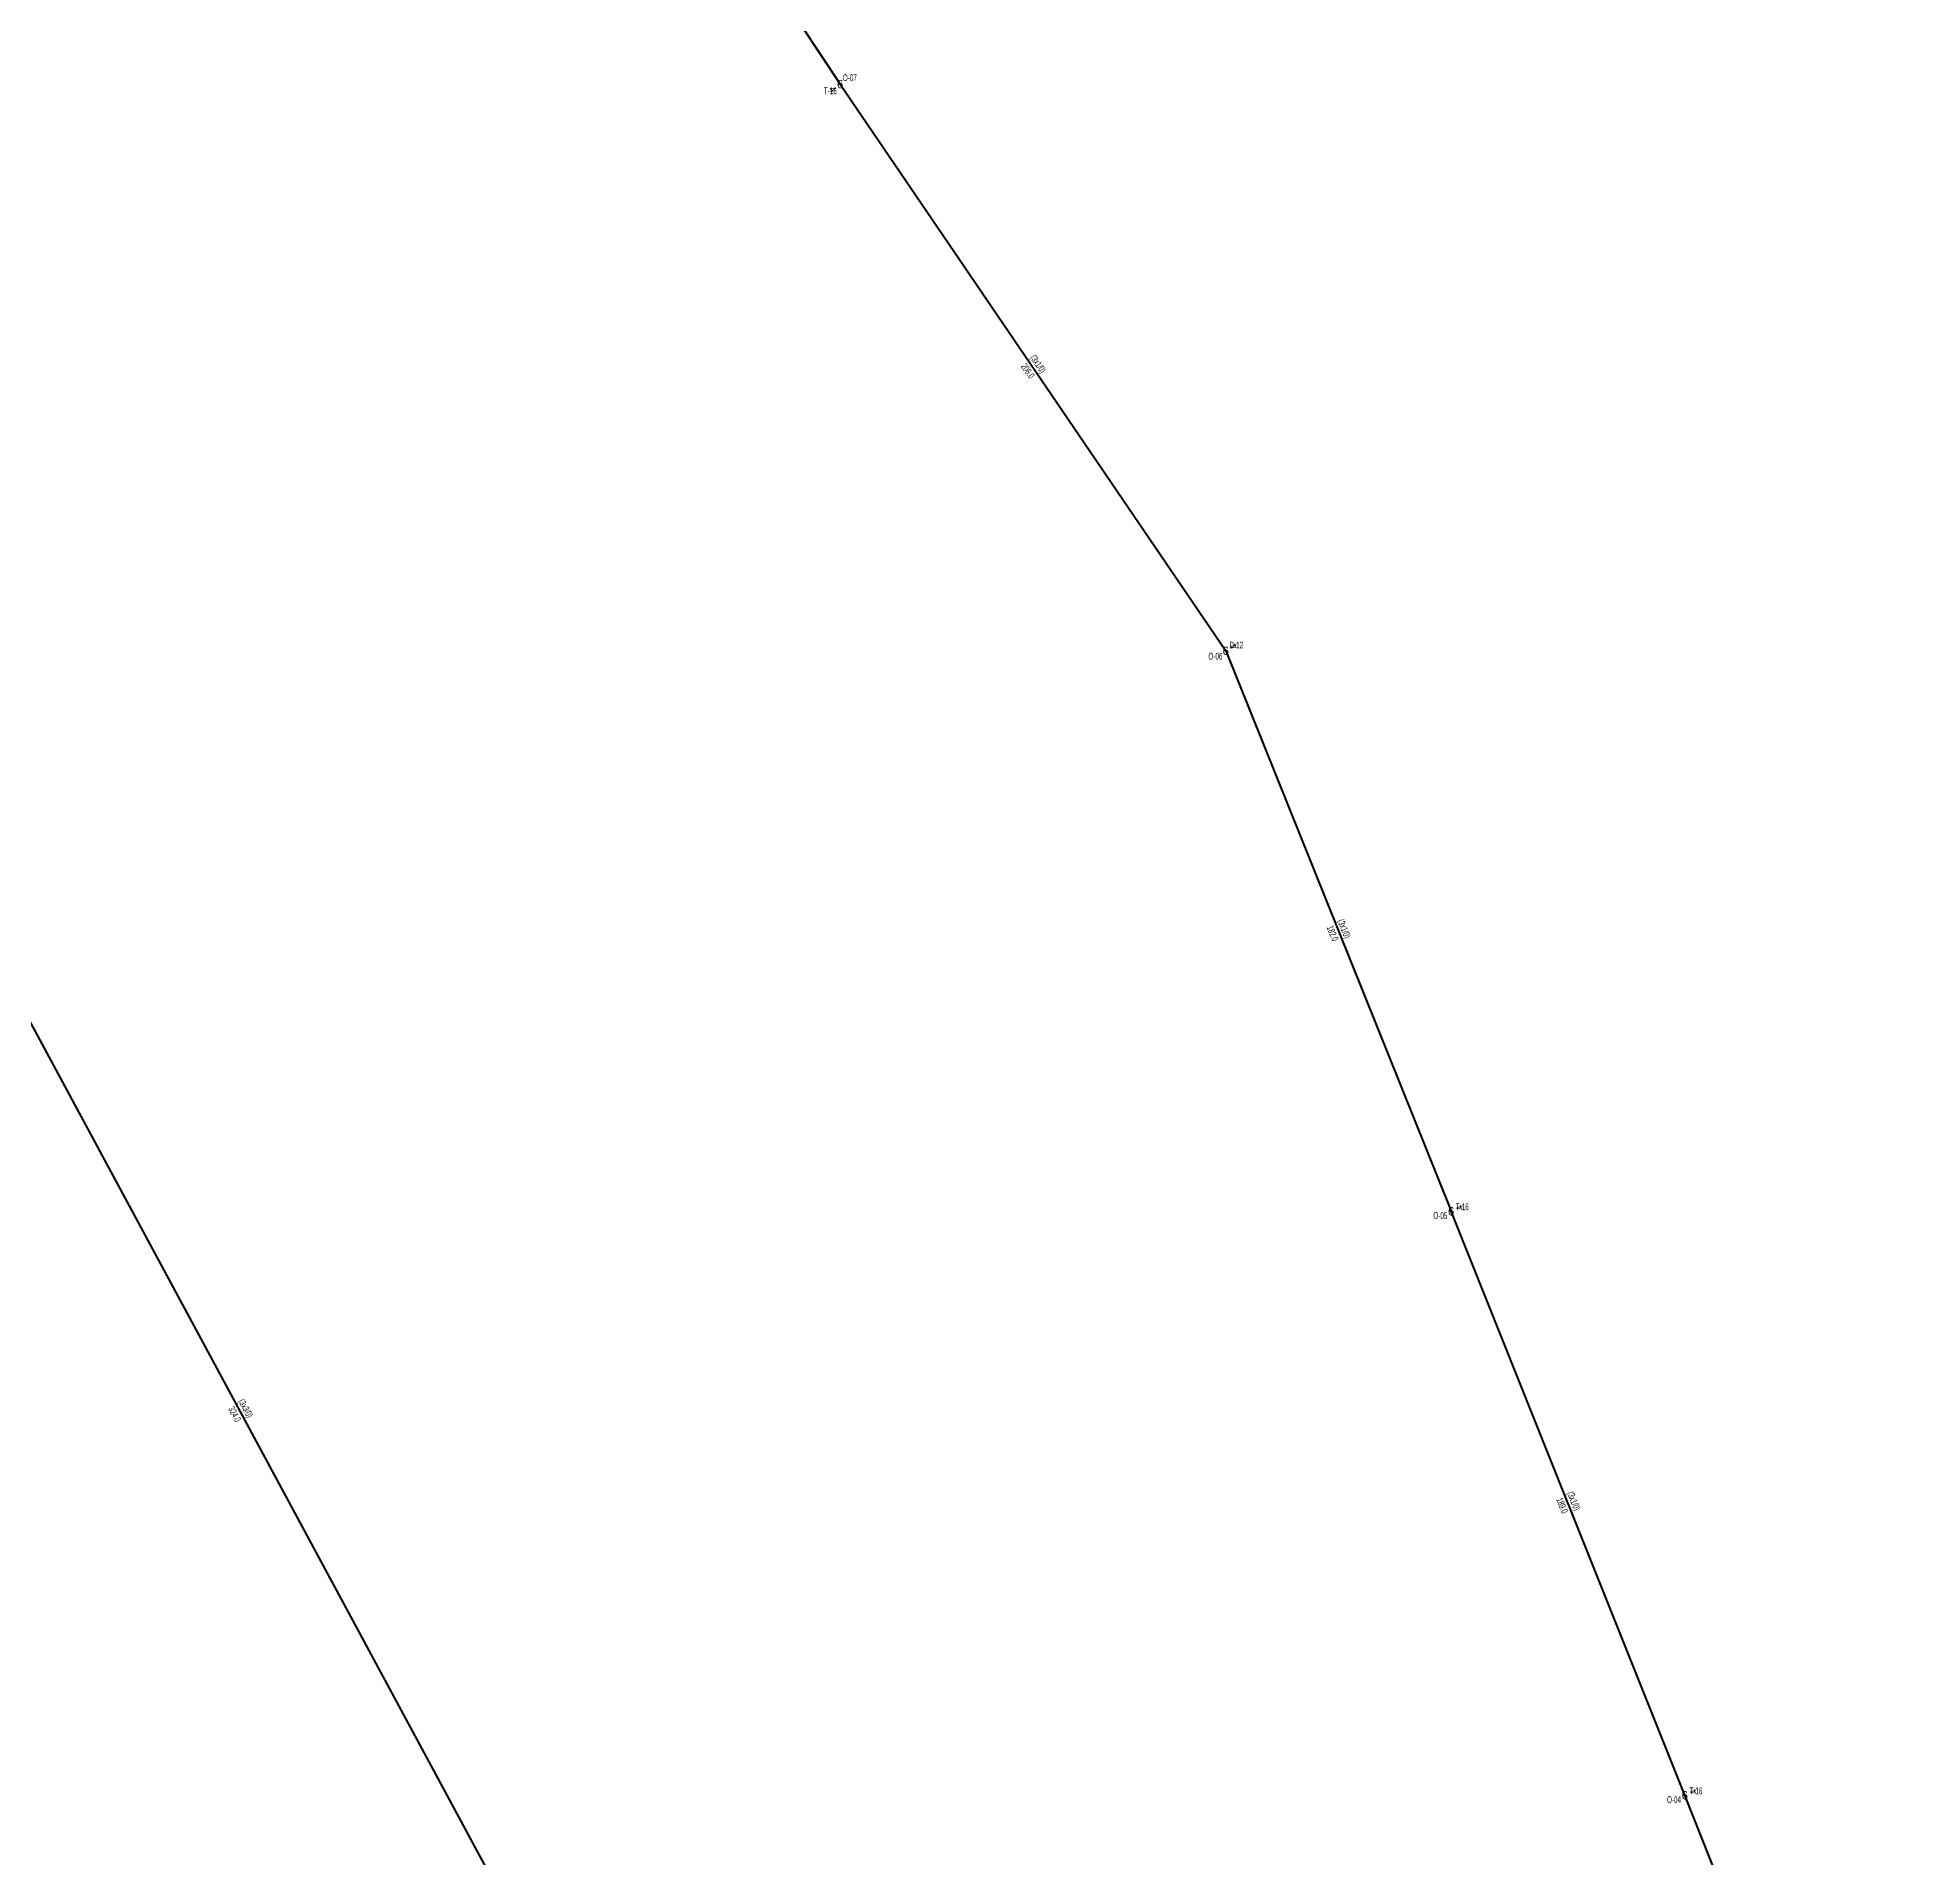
# Model space of a CAD drawing. Header units: millimetres. Extents: x 547575 to 550077, y 4149016 to 4153735.
# Drawn here: x 548335 to 548902, y 4152641 to 4153188 of the extents above; entities that cross this region are included whole.
import ezdxf
from ezdxf.enums import TextEntityAlignment as Align

# ---------------------------------------------------------------- set-up
doc = ezdxf.new("R2010")
doc.units = ezdxf.units.MM
doc.layers.add('DIREK_ENH_MEVCUT', color=6, linetype='Continuous', lineweight=25)
doc.layers.add('HAT_ENH_HAVAI_MEVCUT', color=6, linetype='Continuous', lineweight=70)
doc.styles.add('Direk', font='B_CAD')
doc.styles.get("Standard").update_dxf_attribs({"font": 'Arial'})

msp = doc.modelspace()

# ---------------------------------------------------------------- linework, layer by layer
at = {"layer": 'HAT_ENH_HAVAI_MEVCUT'}
for p, q in [((548452.865111, 4153360.773143), (548576.364465, 4153174.375642)), ((548576.364465, 4153174.375642), (548692.236262, 4153004.128616)), ((548692.236262, 4153004.128616), (548759.999256, 4152835.720644)), ((548472.851998, 4152633.180433), (548319.168079, 4152918.093957)), ((548830.235633, 4152660.251832), (548759.999256, 4152835.720644)), ((548901.622278, 4152480.343706), (548830.235633, 4152660.251832))]:
    msp.add_line(p, q, dxfattribs=at)

# ---------------------------------------------------------------- texts
at = {"layer": 'DIREK_ENH_MEVCUT', "width": 0.53}
for s, p in [('O-07', (548579.27008, 4153176.326898)), ('T-16', (548573.383063, 4153172.373491)), ('D-12', (548695.439876, 4153005.837684)), ('O-06', (548689.148216, 4153002.481202)), ('T-16', (548763.342148, 4152837.062233)), ('O-05', (548756.751075, 4152834.417065)), ('T-16', (548833.581834, 4152661.585413)), ('O-04', (548826.984326, 4152658.95607))]:
    msp.add_text(s, height=2.05, dxfattribs=at).set_placement(p, align=Align.MIDDLE_CENTER)
at = {"layer": 'DIREK_ENH_MEVCUT', "color": 32, "style": 'Direk'}
for rotation, p in [(303.883206, (548574.039973, 4153172.814637)), (118.079081, (548694.706698, 4153005.446547)), (111.866867, (548762.597801, 4152836.763508)), (111.729045, (548832.836679, 4152661.288442))]:
    msp.add_text('4', height=2, rotation=rotation, dxfattribs=at).set_placement(p, align=Align.MIDDLE_CENTER)
at = {"layer": 'DIREK_ENH_MEVCUT', "style": 'Direk'}
for p in [(548576.364465, 4153174.375642), (548692.236262, 4153004.128616), (548759.999256, 4152835.720644), (548830.235633, 4152660.251832)]:
    msp.add_text('6', height=2.5, dxfattribs=at).set_placement(p, align=Align.MIDDLE_CENTER)
at = {"layer": 'HAT_ENH_HAVAI_MEVCUT', "lineweight": 30, "width": 0.53}
for s, rotation, p in [('(3x1/0)', 304.239588, (548635.003051, 4153089.730386, 274346.118131)), ('(3x1/0)', 291.918574, (548726.906317, 4152920.241925, 274379.999628)), ('(3x3/0)', 298.342667, (548396.758144, 4152776.040727, 274159.584039)), ('(3x1/0)', 291.81516, (548795.906574, 4152748.30211, 274379.999628))]:
    msp.add_text(s, height=2.05, rotation=rotation, dxfattribs=at).set_placement(p, align=Align.CENTER)
for s, rotation, p in [('206.0', 304.239588, (548633.597675, 4153088.773873, 274346.118131)), ('182.0', 291.918574, (548725.329201, 4152919.607335, 274379.999628)), ('324.0', 298.342667, (548395.261933, 4152775.233663, 274159.584039)), ('189.0', 291.81516, (548794.328315, 4152747.670367, 274379.999628))]:
    msp.add_text(s, height=2.05, rotation=rotation, dxfattribs=at).set_placement(p, align=Align.TOP_CENTER)

doc.saveas('drawing.dxf')
